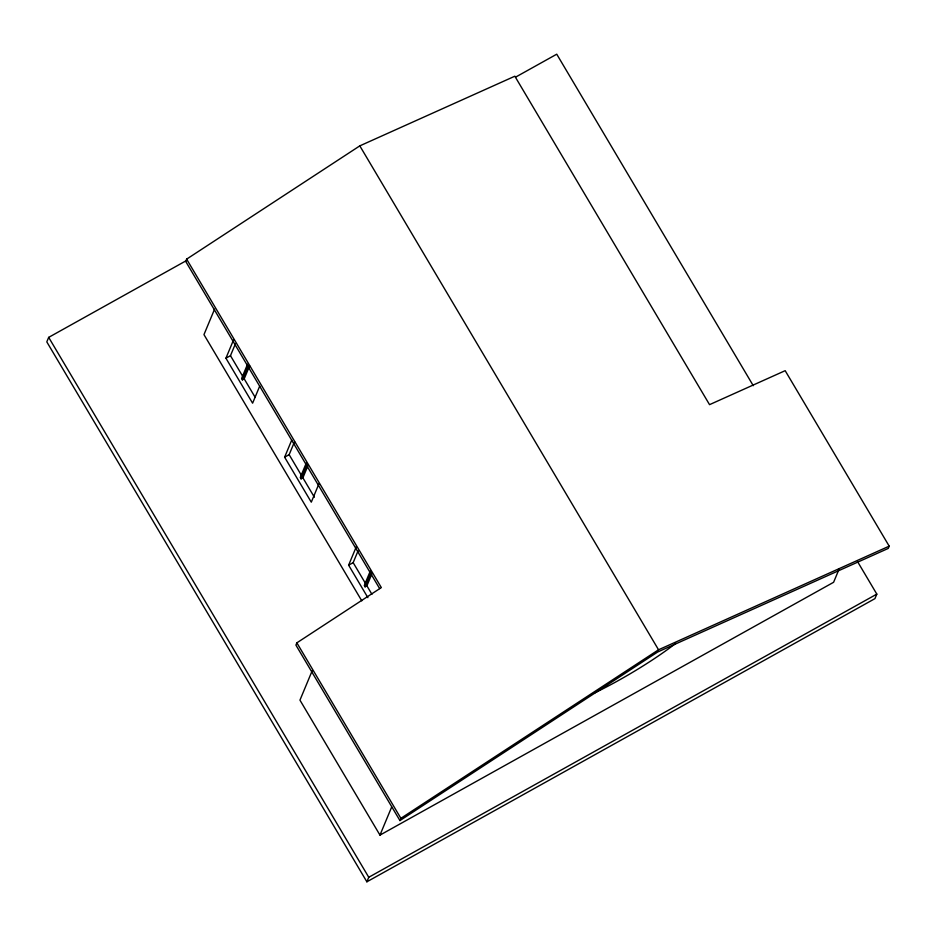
<?xml version="1.0" encoding="UTF-8"?>
<svg xmlns="http://www.w3.org/2000/svg" width="936" height="936" viewBox="0 0 936 936"><rect width="100%" height="100%" fill="white"/><g stroke="black" fill="none" stroke-linecap="round" stroke-linejoin="round"><path stroke-width="1.4" d="M186.545 260.524L48.684 337.37L46.8 341.886L366.877 881.806L874.938 598.63L876.821 594.114L857.47 561.46M186.627 259.143L381.338 587.586L296.864 642.845L295.916 645.103L399.941 820.579L657.61 652.041L888.264 548.414L889.2 546.156L785.175 370.679L709.547 404.656L514.835 76.214L359.81 145.864L186.627 259.143L185.691 261.401L379.653 588.592M214.555 309.196L203.966 334.62L361.787 600.83M259.74 386.053L252.603 403.194L225.927 358.207L233.614 339.745M225.927 358.207L230.467 355.68L235.357 343.933M247.56 364.162L241.593 378.507L242.389 379.864L244.202 378.846L249.631 365.8M242.389 379.864L248.368 365.508M318.977 483.713L311.29 502.176L284.614 457.189L291.751 440.049M284.614 457.189L289.154 454.662L294.583 441.616M306.248 463.144L300.269 477.489L301.076 478.846L302.89 477.828L307.769 466.093M301.076 478.846L307.043 464.49M367.895 597.671L348.625 565.168L356.312 546.706M348.625 565.168L353.165 562.641L358.055 550.906M312.203 670.714L299.953 700.14L379.969 835.111L833.602 582.286L839.171 568.912M370.258 571.124L364.291 585.48L365.087 586.825L366.9 585.819L371.791 574.072M365.087 586.825L371.065 572.469M379.969 835.111L391.669 807.031M366.877 881.806L368.761 877.278L876.821 594.114M399.941 820.579L400.889 818.321L658.546 649.783L889.2 546.156M515.888 76.963L556.745 54.194L753.258 385.679M359.81 145.864L658.546 649.783M230.467 355.68L242.681 376.284M244.202 378.846L254.99 397.028M289.154 454.662L302.082 476.482M302.89 477.828L314.391 497.227M353.165 562.641L365.379 583.257M366.9 585.819L371.931 594.301M296.864 642.845L400.889 818.321M48.684 337.37L368.761 877.278M675.85 643.278A79.244 11.185 -30.7 0 1 594.372 693.026"/></g></svg>
